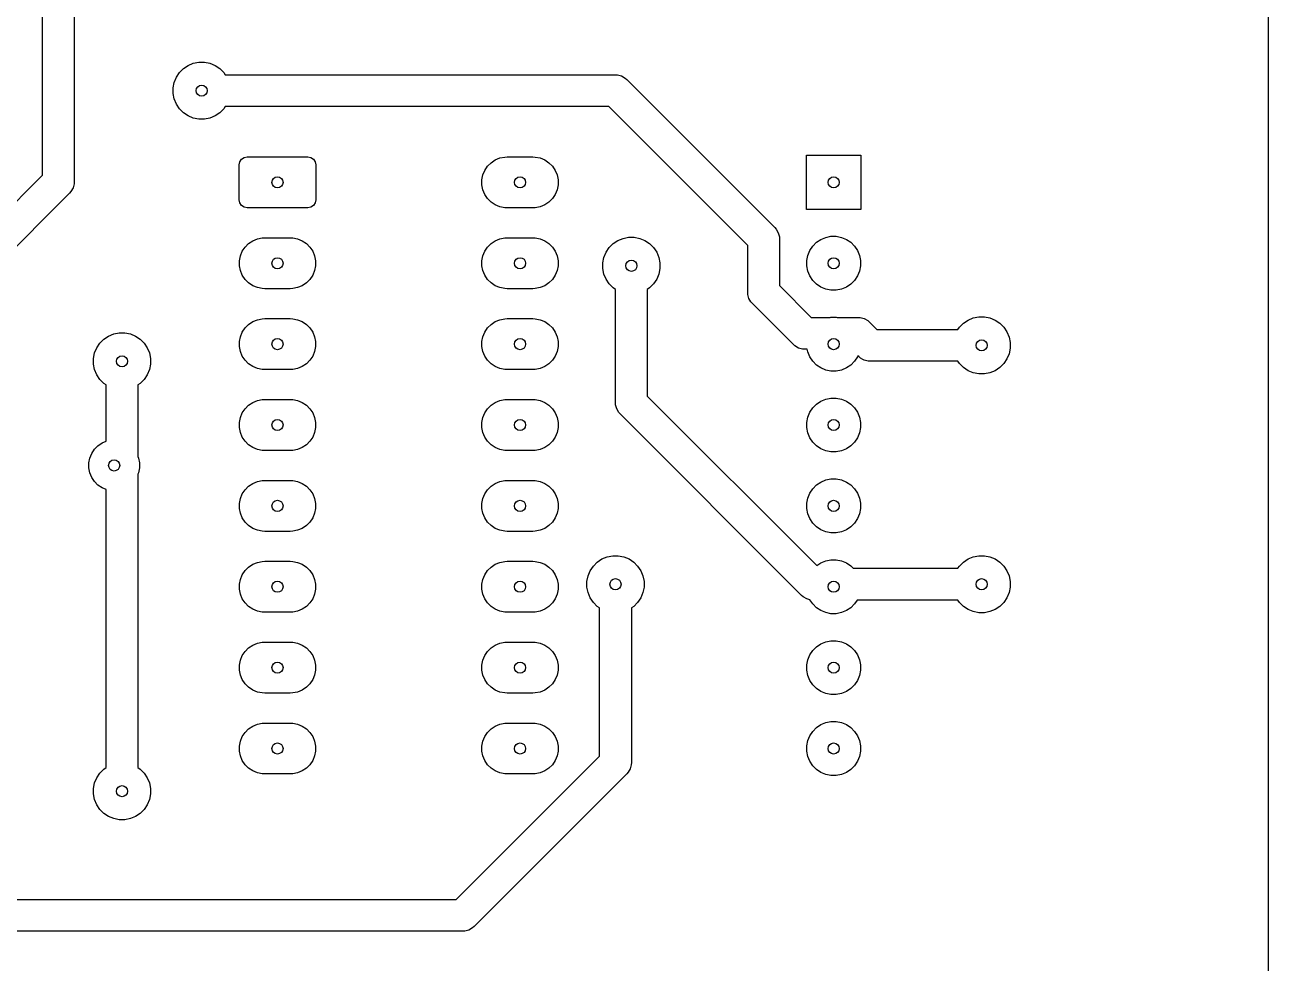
# Model space of a CAD drawing. Header units: millimetres. Extents: x 20 to 120, y -120 to -20.
# Drawn here: x 80.95 to 120, y -80.4 to -50.93 of the extents above; entities that cross this region are included whole.
import ezdxf

# ---------------------------------------------------------------- set-up
doc = ezdxf.new("R2010")
doc.units = ezdxf.units.MM
doc.layers.add('Edge.Cuts', color=40, linetype='CONTINUOUS', true_color=0xfabd2f)
doc.layers.add('F.Cu', color=52, linetype='CONTINUOUS', true_color=0xb8bb26)

msp = doc.modelspace()

# ---------------------------------------------------------------- linework, layer by layer
at = {"layer": 'Edge.Cuts', "linetype": 'CONTINUOUS'}
msp.add_line((120, -20), (120, -120), dxfattribs=at)
at = {"layer": 'Edge.Cuts'}
for centre in [(86.5, -53), (88.8825, -55.88), (96.5025, -55.88), (106.3525, -55.88), (88.8825, -58.42), (96.5025, -58.42), (100, -58.5), (106.3525, -58.42), (88.8825, -60.96), (96.5025, -60.96), (106.3525, -60.96), (111, -61), (84, -61.5), (88.8825, -63.5), (96.5025, -63.5), (106.3525, -63.5), (83.7525, -64.77), (88.8825, -66.04), (96.5025, -66.04), (106.3525, -66.04), (99.5, -68.5), (111, -68.5), (88.8825, -68.58), (96.5025, -68.58), (106.3525, -68.58), (88.8825, -71.12), (96.5025, -71.12), (106.3525, -71.12), (88.8825, -73.66), (96.5025, -73.66), (106.3525, -73.66), (84, -75)]:
    msp.add_circle(centre, 0.175, dxfattribs=at)
at = {"layer": 'F.Cu', "linetype": 'CONTINUOUS'}
for p, q in [((81.5, -55.658454), (81.5, -30.74033)), ((82.5, -30.947436), (82.5, -55.86556)), ((85.804291, -52.429046), (85.929046, -52.304291)), ((85.929046, -52.304291), (86.075743, -52.206271)), ((86.075743, -52.206271), (86.238744, -52.138754)), ((86.238744, -52.138754), (86.411785, -52.104334)), ((86.411785, -52.104334), (86.588215, -52.104334)), ((86.588215, -52.104334), (86.761256, -52.138754)), ((86.761256, -52.138754), (86.924257, -52.206271)), ((86.924257, -52.206271), (87.070954, -52.304291)), ((87.070954, -52.304291), (87.195709, -52.429046)), ((85.638754, -52.738744), (85.706271, -52.575743)), ((85.706271, -52.575743), (85.804291, -52.429046)), ((87.195709, -52.429046), (87.243119, -52.5)), ((87.243119, -52.5), (99.5, -52.5)), ((99.5, -52.5), (99.565248, -52.504277)), ((99.565248, -52.504277), (99.565263, -52.504277)), ((99.565263, -52.504277), (99.691342, -52.53806)), ((99.691342, -52.53806), (99.804381, -52.603323)), ((99.804381, -52.603323), (99.804396, -52.603338)), ((99.804396, -52.603338), (99.853553, -52.646447)), ((99.853553, -52.646447), (104.506054, -57.298947)), ((85.604334, -52.911785), (85.638754, -52.738744)), ((85.604334, -53.088215), (85.604334, -52.911785)), ((85.638754, -53.261256), (85.604334, -53.088215)), ((85.706271, -53.424257), (85.638754, -53.261256)), ((85.804291, -53.570954), (85.706271, -53.424257)), ((87.243119, -53.5), (87.195709, -53.570954)), ((99.292894, -53.5), (87.243119, -53.5)), ((103.6525, -57.859606), (99.292894, -53.5)), ((85.929046, -53.695709), (85.804291, -53.570954)), ((86.075743, -53.793729), (85.929046, -53.695709)), ((86.238744, -53.861246), (86.075743, -53.793729)), ((86.411785, -53.895666), (86.238744, -53.861246)), ((86.761256, -53.861246), (86.588215, -53.895666)), ((86.924257, -53.793729), (86.761256, -53.861246)), ((87.070954, -53.695709), (86.924257, -53.793729)), ((87.195709, -53.570954), (87.070954, -53.695709)), ((86.588215, -53.895666), (86.411785, -53.895666)), ((105.5025, -56.73), (105.5025, -55.03)), ((105.5025, -55.03), (107.2025, -55.03)), ((107.2025, -55.03), (107.2025, -56.73)), ((87.6825, -55.33), (87.70153, -55.234329)), ((87.6825, -56.43), (87.6825, -55.33)), ((87.70153, -55.234329), (87.755723, -55.153223)), ((87.755723, -55.153223), (87.836829, -55.09903)), ((87.836829, -55.09903), (87.9325, -55.08)), ((87.9325, -55.08), (89.8325, -55.08)), ((89.8325, -55.08), (89.928171, -55.09903)), ((89.928171, -55.09903), (90.009277, -55.153223)), ((90.009277, -55.153223), (90.06347, -55.234329)), ((90.06347, -55.234329), (90.0825, -55.33)), ((90.0825, -55.33), (90.0825, -56.43)), ((95.396963, -55.502883), (95.484092, -55.372485)), ((95.484092, -55.372485), (95.594985, -55.261592)), ((95.594985, -55.261592), (95.725383, -55.174463)), ((95.725383, -55.174463), (95.870272, -55.114448)), ((95.870272, -55.114448), (96.024086, -55.083852)), ((96.024086, -55.083852), (96.1025, -55.08)), ((96.1025, -55.08), (96.9025, -55.08)), ((96.9025, -55.08), (96.980914, -55.083852)), ((96.980914, -55.083852), (97.134728, -55.114448)), ((97.134728, -55.114448), (97.279617, -55.174463)), ((97.279617, -55.174463), (97.410015, -55.261592)), ((97.410015, -55.261592), (97.520908, -55.372485)), ((97.520908, -55.372485), (97.608037, -55.502883)), ((63.658454, -73.5), (81.5, -55.658454)), ((95.306352, -55.801586), (95.336948, -55.647772)), ((95.306352, -55.958414), (95.306352, -55.801586)), ((95.336948, -55.647772), (95.396963, -55.502883)), ((97.608037, -55.502883), (97.668052, -55.647772)), ((97.668052, -55.647772), (97.698648, -55.801586)), ((97.698648, -55.801586), (97.698648, -55.958414)), ((82.353553, -56.219113), (64.219113, -74.353553)), ((82.396661, -56.169956), (82.353553, -56.219113)), ((82.396677, -56.169941), (82.396661, -56.169956)), ((82.46194, -56.056902), (82.396677, -56.169941)), ((82.495723, -55.930823), (82.46194, -56.056902)), ((82.5, -55.86556), (82.495723, -55.930807)), ((82.495723, -55.930807), (82.495723, -55.930823)), ((95.336948, -56.112228), (95.306352, -55.958414)), ((95.396963, -56.257117), (95.336948, -56.112228)), ((97.668052, -56.112228), (97.608037, -56.257117)), ((97.698648, -55.958414), (97.668052, -56.112228)), ((87.70153, -56.525671), (87.6825, -56.43)), ((87.755723, -56.606777), (87.70153, -56.525671)), ((87.836829, -56.66097), (87.755723, -56.606777)), ((90.009277, -56.606777), (89.928171, -56.66097)), ((90.06347, -56.525671), (90.009277, -56.606777)), ((90.0825, -56.43), (90.06347, -56.525671)), ((95.484092, -56.387515), (95.396963, -56.257117)), ((95.594985, -56.498408), (95.484092, -56.387515)), ((95.725383, -56.585537), (95.594985, -56.498408)), ((95.870272, -56.645552), (95.725383, -56.585537)), ((97.279617, -56.585537), (97.134728, -56.645552)), ((97.410015, -56.498408), (97.279617, -56.585537)), ((97.520908, -56.387515), (97.410015, -56.498408)), ((97.608037, -56.257117), (97.520908, -56.387515)), ((87.9325, -56.68), (87.836829, -56.66097)), ((89.8325, -56.68), (87.9325, -56.68)), ((89.928171, -56.66097), (89.8325, -56.68)), ((96.024086, -56.676148), (95.870272, -56.645552)), ((96.1025, -56.68), (96.024086, -56.676148)), ((96.9025, -56.68), (96.1025, -56.68)), ((96.980914, -56.676148), (96.9025, -56.68)), ((97.134728, -56.645552), (96.980914, -56.676148)), ((107.2025, -56.73), (105.5025, -56.73)), ((104.506054, -57.298947), (104.549169, -57.348111)), ((104.549169, -57.348111), (104.549177, -57.348119)), ((104.549177, -57.348119), (104.61444, -57.461158)), ((87.974985, -57.801592), (88.105383, -57.714463)), ((88.105383, -57.714463), (88.250272, -57.654448)), ((88.250272, -57.654448), (88.404086, -57.623852)), ((88.404086, -57.623852), (88.4825, -57.62)), ((88.4825, -57.62), (89.2825, -57.62)), ((89.2825, -57.62), (89.360914, -57.623852)), ((89.360914, -57.623852), (89.514728, -57.654448)), ((89.514728, -57.654448), (89.659617, -57.714463)), ((89.659617, -57.714463), (89.790015, -57.801592)), ((95.594985, -57.801592), (95.725383, -57.714463)), ((95.725383, -57.714463), (95.870272, -57.654448)), ((95.870272, -57.654448), (96.024086, -57.623852)), ((96.024086, -57.623852), (96.1025, -57.62)), ((96.1025, -57.62), (96.9025, -57.62)), ((96.9025, -57.62), (96.980914, -57.623852)), ((96.980914, -57.623852), (97.134728, -57.654448)), ((97.134728, -57.654448), (97.279617, -57.714463)), ((97.279617, -57.714463), (97.410015, -57.801592)), ((99.429046, -57.804291), (99.575743, -57.706271)), ((99.575743, -57.706271), (99.738744, -57.638754)), ((99.738744, -57.638754), (99.911785, -57.604334)), ((99.911785, -57.604334), (100.088215, -57.604334)), ((100.088215, -57.604334), (100.261256, -57.638754)), ((100.261256, -57.638754), (100.424257, -57.706271)), ((100.424257, -57.706271), (100.570954, -57.804291)), ((104.61444, -57.461158), (104.61444, -57.461159)), ((104.61444, -57.461159), (104.648223, -57.587237)), ((104.648223, -57.587237), (104.648223, -57.587252)), ((104.648223, -57.587252), (104.6525, -57.6525)), ((104.6525, -57.6525), (104.6525, -59.124163)), ((105.695441, -57.880766), (105.813266, -57.762941)), ((105.813266, -57.762941), (105.951813, -57.670367)), ((105.951813, -57.670367), (106.105758, -57.606601)), ((106.105758, -57.606601), (106.269185, -57.574093)), ((106.269185, -57.574093), (106.435815, -57.574093)), ((106.435815, -57.574093), (106.599242, -57.606601)), ((106.599242, -57.606601), (106.753187, -57.670367)), ((106.753187, -57.670367), (106.891734, -57.762941)), ((106.891734, -57.762941), (107.009559, -57.880766)), ((87.716948, -58.187772), (87.776963, -58.042883)), ((87.776963, -58.042883), (87.864092, -57.912485)), ((87.864092, -57.912485), (87.974985, -57.801592)), ((89.790015, -57.801592), (89.900908, -57.912485)), ((89.900908, -57.912485), (89.988037, -58.042883)), ((89.988037, -58.042883), (90.048052, -58.187772)), ((95.336948, -58.187772), (95.396963, -58.042883)), ((95.396963, -58.042883), (95.484092, -57.912485)), ((95.484092, -57.912485), (95.594985, -57.801592)), ((97.410015, -57.801592), (97.520908, -57.912485)), ((97.520908, -57.912485), (97.608037, -58.042883)), ((97.608037, -58.042883), (97.668052, -58.187772)), ((99.138754, -58.238744), (99.206271, -58.075743)), ((99.206271, -58.075743), (99.304291, -57.929046)), ((99.304291, -57.929046), (99.429046, -57.804291)), ((100.570954, -57.804291), (100.695709, -57.929046)), ((100.695709, -57.929046), (100.793729, -58.075743)), ((100.793729, -58.075743), (100.861246, -58.238744)), ((103.6525, -59.33127), (103.6525, -57.859606)), ((105.506593, -58.336685), (105.539101, -58.173258)), ((105.539101, -58.173258), (105.602867, -58.019313)), ((105.602867, -58.019313), (105.695441, -57.880766)), ((107.009559, -57.880766), (107.102133, -58.019313)), ((107.102133, -58.019313), (107.165899, -58.173258)), ((107.165899, -58.173258), (107.198407, -58.336685)), ((87.686352, -58.341586), (87.716948, -58.187772)), ((87.686352, -58.498414), (87.686352, -58.341586)), ((87.716948, -58.652228), (87.686352, -58.498414)), ((90.048052, -58.187772), (90.078648, -58.341586)), ((90.078648, -58.498414), (90.048052, -58.652228)), ((90.078648, -58.341586), (90.078648, -58.498414)), ((95.306352, -58.341586), (95.336948, -58.187772)), ((95.306352, -58.498414), (95.306352, -58.341586)), ((95.336948, -58.652228), (95.306352, -58.498414)), ((97.668052, -58.187772), (97.698648, -58.341586)), ((97.698648, -58.498414), (97.668052, -58.652228)), ((97.698648, -58.341586), (97.698648, -58.498414)), ((99.104334, -58.411785), (99.138754, -58.238744)), ((99.104334, -58.588215), (99.104334, -58.411785)), ((100.861246, -58.238744), (100.895666, -58.411785)), ((100.895666, -58.411785), (100.895666, -58.588215)), ((105.506593, -58.503315), (105.506593, -58.336685)), ((105.539101, -58.666742), (105.506593, -58.503315)), ((107.198407, -58.503315), (107.165899, -58.666742)), ((107.198407, -58.336685), (107.198407, -58.503315)), ((87.776963, -58.797117), (87.716948, -58.652228)), ((87.864092, -58.927515), (87.776963, -58.797117)), ((87.974985, -59.038408), (87.864092, -58.927515)), ((89.900908, -58.927515), (89.790015, -59.038408)), ((89.988037, -58.797117), (89.900908, -58.927515)), ((90.048052, -58.652228), (89.988037, -58.797117)), ((95.396963, -58.797117), (95.336948, -58.652228)), ((95.484092, -58.927515), (95.396963, -58.797117)), ((95.594985, -59.038408), (95.484092, -58.927515)), ((97.520908, -58.927515), (97.410015, -59.038408)), ((97.608037, -58.797117), (97.520908, -58.927515)), ((97.668052, -58.652228), (97.608037, -58.797117)), ((99.138754, -58.761256), (99.104334, -58.588215)), ((99.206271, -58.924257), (99.138754, -58.761256)), ((99.304291, -59.070954), (99.206271, -58.924257)), ((100.793729, -58.924257), (100.695709, -59.070954)), ((100.861246, -58.761256), (100.793729, -58.924257)), ((100.895666, -58.588215), (100.861246, -58.761256)), ((105.602867, -58.820687), (105.539101, -58.666742)), ((105.695441, -58.959234), (105.602867, -58.820687)), ((105.813266, -59.077059), (105.695441, -58.959234)), ((107.009559, -58.959234), (106.891734, -59.077059)), ((107.102133, -58.820687), (107.009559, -58.959234)), ((107.165899, -58.666742), (107.102133, -58.820687)), ((88.105383, -59.125537), (87.974985, -59.038408)), ((88.250272, -59.185552), (88.105383, -59.125537)), ((88.404086, -59.216148), (88.250272, -59.185552)), ((88.4825, -59.22), (88.404086, -59.216148)), ((89.2825, -59.22), (88.4825, -59.22)), ((89.360914, -59.216148), (89.2825, -59.22)), ((89.514728, -59.185552), (89.360914, -59.216148)), ((89.659617, -59.125537), (89.514728, -59.185552)), ((89.790015, -59.038408), (89.659617, -59.125537)), ((95.725383, -59.125537), (95.594985, -59.038408)), ((95.870272, -59.185552), (95.725383, -59.125537)), ((96.024086, -59.216148), (95.870272, -59.185552)), ((96.1025, -59.22), (96.024086, -59.216148)), ((96.9025, -59.22), (96.1025, -59.22)), ((96.980914, -59.216148), (96.9025, -59.22)), ((97.134728, -59.185552), (96.980914, -59.216148)), ((97.279617, -59.125537), (97.134728, -59.185552)), ((97.410015, -59.038408), (97.279617, -59.125537)), ((99.429046, -59.195709), (99.304291, -59.070954)), ((99.5, -59.243119), (99.429046, -59.195709)), ((99.5, -62.79877), (99.5, -59.243119)), ((100.570954, -59.195709), (100.5, -59.243119)), ((100.5, -59.243119), (100.5, -62.591663)), ((100.695709, -59.070954), (100.570954, -59.195709)), ((103.656777, -59.396517), (103.6525, -59.33127)), ((104.6525, -59.124163), (105.648337, -60.12)), ((105.951813, -59.169633), (105.813266, -59.077059)), ((106.105758, -59.233399), (105.951813, -59.169633)), ((106.269185, -59.265907), (106.105758, -59.233399)), ((106.435815, -59.265907), (106.269185, -59.265907)), ((106.599242, -59.233399), (106.435815, -59.265907)), ((106.753187, -59.169633), (106.599242, -59.233399)), ((106.891734, -59.077059), (106.753187, -59.169633)), ((103.656777, -59.396533), (103.656777, -59.396517)), ((103.69056, -59.522612), (103.656777, -59.396533)), ((103.755823, -59.635651), (103.69056, -59.522612)), ((103.755838, -59.635666), (103.755823, -59.635651)), ((103.798947, -59.684823), (103.755838, -59.635666)), ((105.087676, -60.973553), (103.798947, -59.684823)), ((105.648337, -60.12), (106.239489, -60.12)), ((106.239489, -60.12), (106.269185, -60.114093)), ((106.269185, -60.114093), (106.435815, -60.114093)), ((106.435815, -60.114093), (106.465511, -60.12)), ((106.465511, -60.12), (107.12, -60.12)), ((107.12, -60.12), (107.185248, -60.124277)), ((107.185248, -60.124277), (107.185263, -60.124277)), ((107.185263, -60.124277), (107.311342, -60.15806)), ((110.575743, -60.206271), (110.738744, -60.138754)), ((110.738744, -60.138754), (110.911785, -60.104334)), ((110.911785, -60.104334), (111.088215, -60.104334)), ((111.088215, -60.104334), (111.261256, -60.138754)), ((111.261256, -60.138754), (111.424257, -60.206271)), ((87.776963, -60.582883), (87.864092, -60.452485)), ((87.864092, -60.452485), (87.974985, -60.341592)), ((87.974985, -60.341592), (88.105383, -60.254463)), ((88.105383, -60.254463), (88.250272, -60.194448)), ((88.250272, -60.194448), (88.404086, -60.163852)), ((88.404086, -60.163852), (88.4825, -60.16)), ((88.4825, -60.16), (89.2825, -60.16)), ((89.2825, -60.16), (89.360914, -60.163852)), ((89.360914, -60.163852), (89.514728, -60.194448)), ((89.514728, -60.194448), (89.659617, -60.254463)), ((89.659617, -60.254463), (89.790015, -60.341592)), ((89.790015, -60.341592), (89.900908, -60.452485)), ((89.900908, -60.452485), (89.988037, -60.582883)), ((95.396963, -60.582883), (95.484092, -60.452485)), ((95.484092, -60.452485), (95.594985, -60.341592)), ((95.594985, -60.341592), (95.725383, -60.254463)), ((95.725383, -60.254463), (95.870272, -60.194448)), ((95.870272, -60.194448), (96.024086, -60.163852)), ((96.024086, -60.163852), (96.1025, -60.16)), ((96.1025, -60.16), (96.9025, -60.16)), ((96.9025, -60.16), (96.980914, -60.163852)), ((96.980914, -60.163852), (97.134728, -60.194448)), ((97.134728, -60.194448), (97.279617, -60.254463)), ((97.279617, -60.254463), (97.410015, -60.341592)), ((97.410015, -60.341592), (97.520908, -60.452485)), ((97.520908, -60.452485), (97.608037, -60.582883)), ((107.311342, -60.15806), (107.424381, -60.223323)), ((107.424381, -60.223323), (107.424396, -60.223338)), ((107.424396, -60.223338), (107.473553, -60.266447)), ((107.473553, -60.266447), (107.707106, -60.5)), ((107.707106, -60.5), (110.256881, -60.5)), ((110.256881, -60.5), (110.304291, -60.429046)), ((110.304291, -60.429046), (110.429046, -60.304291)), ((110.429046, -60.304291), (110.575743, -60.206271)), ((111.424257, -60.206271), (111.570954, -60.304291)), ((111.570954, -60.304291), (111.695709, -60.429046)), ((111.695709, -60.429046), (111.793729, -60.575743)), ((83.304291, -60.929046), (83.429046, -60.804291)), ((83.429046, -60.804291), (83.575743, -60.706271)), ((83.575743, -60.706271), (83.738744, -60.638754)), ((83.738744, -60.638754), (83.911785, -60.604334)), ((83.911785, -60.604334), (84.088215, -60.604334)), ((84.088215, -60.604334), (84.261256, -60.638754)), ((84.261256, -60.638754), (84.424257, -60.706271)), ((84.424257, -60.706271), (84.570954, -60.804291)), ((84.570954, -60.804291), (84.695709, -60.929046)), ((87.686352, -60.881586), (87.716948, -60.727772)), ((87.686352, -61.038414), (87.686352, -60.881586)), ((87.716948, -60.727772), (87.776963, -60.582883)), ((89.988037, -60.582883), (90.048052, -60.727772)), ((90.048052, -60.727772), (90.078648, -60.881586)), ((90.078648, -60.881586), (90.078648, -61.038414)), ((95.306352, -60.881586), (95.336948, -60.727772)), ((95.306352, -61.038414), (95.306352, -60.881586)), ((95.336948, -60.727772), (95.396963, -60.582883)), ((97.608037, -60.582883), (97.668052, -60.727772)), ((97.668052, -60.727772), (97.698648, -60.881586)), ((97.698648, -60.881586), (97.698648, -61.038414)), ((111.793729, -60.575743), (111.861246, -60.738744)), ((111.861246, -60.738744), (111.895666, -60.911785)), ((111.895666, -60.911785), (111.895666, -61.088215)), ((83.104334, -61.411785), (83.138754, -61.238744)), ((83.138754, -61.238744), (83.206271, -61.075743)), ((83.206271, -61.075743), (83.304291, -60.929046)), ((84.695709, -60.929046), (84.793729, -61.075743)), ((84.793729, -61.075743), (84.861246, -61.238744)), ((84.861246, -61.238744), (84.895666, -61.411785)), ((87.716948, -61.192228), (87.686352, -61.038414)), ((87.776963, -61.337117), (87.716948, -61.192228)), ((90.048052, -61.192228), (89.988037, -61.337117)), ((90.078648, -61.038414), (90.048052, -61.192228)), ((95.336948, -61.192228), (95.306352, -61.038414)), ((95.396963, -61.337117), (95.336948, -61.192228)), ((97.668052, -61.192228), (97.608037, -61.337117)), ((97.698648, -61.038414), (97.668052, -61.192228)), ((105.13684, -61.016668), (105.087676, -60.973553)), ((105.136849, -61.016677), (105.13684, -61.016668)), ((105.249888, -61.08194), (105.136849, -61.016677)), ((105.375967, -61.115723), (105.249888, -61.08194)), ((105.375982, -61.115723), (105.375967, -61.115723)), ((105.44123, -61.12), (105.375982, -61.115723)), ((105.521847, -61.12), (105.44123, -61.12)), ((105.539101, -61.206742), (105.521847, -61.12)), ((105.602867, -61.360687), (105.539101, -61.206742)), ((111.861246, -61.261256), (111.793729, -61.424257)), ((111.895666, -61.088215), (111.861246, -61.261256)), ((83.104334, -61.588215), (83.104334, -61.411785)), ((83.138754, -61.761256), (83.104334, -61.588215)), ((84.895666, -61.588215), (84.861246, -61.761256)), ((84.895666, -61.411785), (84.895666, -61.588215)), ((87.864092, -61.467515), (87.776963, -61.337117)), ((87.974985, -61.578408), (87.864092, -61.467515)), ((88.105383, -61.665537), (87.974985, -61.578408)), ((88.250272, -61.725552), (88.105383, -61.665537)), ((89.659617, -61.665537), (89.514728, -61.725552)), ((89.790015, -61.578408), (89.659617, -61.665537)), ((89.900908, -61.467515), (89.790015, -61.578408)), ((89.988037, -61.337117), (89.900908, -61.467515)), ((95.484092, -61.467515), (95.396963, -61.337117)), ((95.594985, -61.578408), (95.484092, -61.467515)), ((95.725383, -61.665537), (95.594985, -61.578408)), ((95.870272, -61.725552), (95.725383, -61.665537)), ((97.279617, -61.665537), (97.134728, -61.725552)), ((97.410015, -61.578408), (97.279617, -61.665537)), ((97.520908, -61.467515), (97.410015, -61.578408)), ((97.608037, -61.337117), (97.520908, -61.467515)), ((105.695441, -61.499234), (105.602867, -61.360687)), ((105.813266, -61.617059), (105.695441, -61.499234)), ((105.951813, -61.709633), (105.813266, -61.617059)), ((106.891734, -61.617059), (106.753187, -61.709633)), ((107.009559, -61.499234), (106.891734, -61.617059)), ((107.102133, -61.360687), (107.009559, -61.499234)), ((107.117201, -61.324307), (107.102133, -61.360687)), ((107.146447, -61.353553), (107.117201, -61.324307)), ((107.19561, -61.396668), (107.146447, -61.353553)), ((107.195619, -61.396677), (107.19561, -61.396668)), ((107.26791, -61.438414), (107.195619, -61.396677)), ((107.308658, -61.46194), (107.26791, -61.438414)), ((107.434737, -61.495723), (107.308658, -61.46194)), ((107.434752, -61.495723), (107.434737, -61.495723)), ((107.5, -61.5), (107.434752, -61.495723)), ((110.256881, -61.5), (107.5, -61.5)), ((110.304291, -61.570954), (110.256881, -61.5)), ((110.429046, -61.695709), (110.304291, -61.570954)), ((110.575743, -61.793729), (110.429046, -61.695709)), ((111.570954, -61.695709), (111.424257, -61.793729)), ((111.695709, -61.570954), (111.570954, -61.695709)), ((111.793729, -61.424257), (111.695709, -61.570954)), ((83.206271, -61.924257), (83.138754, -61.761256)), ((83.304291, -62.070954), (83.206271, -61.924257)), ((83.429046, -62.195709), (83.304291, -62.070954)), ((84.695709, -62.070954), (84.570954, -62.195709)), ((84.793729, -61.924257), (84.695709, -62.070954)), ((84.861246, -61.761256), (84.793729, -61.924257)), ((88.404086, -61.756148), (88.250272, -61.725552)), ((88.4825, -61.76), (88.404086, -61.756148)), ((89.2825, -61.76), (88.4825, -61.76)), ((89.360914, -61.756148), (89.2825, -61.76)), ((89.514728, -61.725552), (89.360914, -61.756148)), ((96.024086, -61.756148), (95.870272, -61.725552)), ((96.1025, -61.76), (96.024086, -61.756148)), ((96.9025, -61.76), (96.1025, -61.76)), ((96.980914, -61.756148), (96.9025, -61.76)), ((97.134728, -61.725552), (96.980914, -61.756148)), ((106.105758, -61.773399), (105.951813, -61.709633)), ((106.269185, -61.805907), (106.105758, -61.773399)), ((106.435815, -61.805907), (106.269185, -61.805907)), ((106.599242, -61.773399), (106.435815, -61.805907)), ((106.753187, -61.709633), (106.599242, -61.773399)), ((110.738744, -61.861246), (110.575743, -61.793729)), ((110.911785, -61.895666), (110.738744, -61.861246)), ((111.088215, -61.895666), (110.911785, -61.895666)), ((111.261256, -61.861246), (111.088215, -61.895666)), ((111.424257, -61.793729), (111.261256, -61.861246)), ((83.5, -62.243119), (83.429046, -62.195709)), ((83.5, -64.012844), (83.5, -62.243119)), ((84.570954, -62.195709), (84.5, -62.243119)), ((84.5, -62.243119), (84.5, -64.49419)), ((87.974985, -62.881592), (88.105383, -62.794463)), ((88.105383, -62.794463), (88.250272, -62.734448)), ((88.250272, -62.734448), (88.404086, -62.703852)), ((88.404086, -62.703852), (88.4825, -62.7)), ((88.4825, -62.7), (89.2825, -62.7)), ((89.2825, -62.7), (89.360914, -62.703852)), ((89.360914, -62.703852), (89.514728, -62.734448)), ((89.514728, -62.734448), (89.659617, -62.794463)), ((89.659617, -62.794463), (89.790015, -62.881592)), ((95.594985, -62.881592), (95.725383, -62.794463)), ((95.725383, -62.794463), (95.870272, -62.734448)), ((95.870272, -62.734448), (96.024086, -62.703852)), ((96.024086, -62.703852), (96.1025, -62.7)), ((96.1025, -62.7), (96.9025, -62.7)), ((96.9025, -62.7), (96.980914, -62.703852)), ((96.980914, -62.703852), (97.134728, -62.734448)), ((97.134728, -62.734448), (97.279617, -62.794463)), ((97.279617, -62.794463), (97.410015, -62.881592)), ((99.504277, -62.864017), (99.5, -62.79877)), ((99.504277, -62.864033), (99.504277, -62.864017)), ((99.530197, -62.960766), (99.504277, -62.864033)), ((100.5, -62.591663), (105.824063, -67.915726)), ((105.695441, -62.960766), (105.813266, -62.842941)), ((105.813266, -62.842941), (105.951813, -62.750367)), ((105.951813, -62.750367), (106.105758, -62.686601)), ((106.105758, -62.686601), (106.269185, -62.654093)), ((106.269185, -62.654093), (106.435815, -62.654093)), ((106.435815, -62.654093), (106.599242, -62.686601)), ((106.599242, -62.686601), (106.753187, -62.750367)), ((106.753187, -62.750367), (106.891734, -62.842941)), ((106.891734, -62.842941), (107.009559, -62.960766)), ((87.716948, -63.267772), (87.776963, -63.122883)), ((87.776963, -63.122883), (87.864092, -62.992485)), ((87.864092, -62.992485), (87.974985, -62.881592)), ((89.790015, -62.881592), (89.900908, -62.992485)), ((89.900908, -62.992485), (89.988037, -63.122883)), ((89.988037, -63.122883), (90.048052, -63.267772)), ((95.336948, -63.267772), (95.396963, -63.122883)), ((95.396963, -63.122883), (95.484092, -62.992485)), ((95.484092, -62.992485), (95.594985, -62.881592)), ((97.410015, -62.881592), (97.520908, -62.992485)), ((97.520908, -62.992485), (97.608037, -63.122883)), ((97.608037, -63.122883), (97.668052, -63.267772)), ((99.53806, -62.990112), (99.530197, -62.960766)), ((99.603323, -63.103151), (99.53806, -62.990112)), ((99.603338, -63.103166), (99.603323, -63.103151)), ((99.646447, -63.152323), (99.603338, -63.103166)), ((105.347677, -68.853554), (99.646447, -63.152323)), ((105.506593, -63.416685), (105.539101, -63.253258)), ((105.539101, -63.253258), (105.602867, -63.099313)), ((105.602867, -63.099313), (105.695441, -62.960766)), ((107.009559, -62.960766), (107.102133, -63.099313)), ((107.102133, -63.099313), (107.165899, -63.253258)), ((107.165899, -63.253258), (107.198407, -63.416685)), ((87.686352, -63.421586), (87.716948, -63.267772)), ((87.686352, -63.578414), (87.686352, -63.421586)), ((87.716948, -63.732228), (87.686352, -63.578414)), ((90.048052, -63.267772), (90.078648, -63.421586)), ((90.078648, -63.578414), (90.048052, -63.732228)), ((90.078648, -63.421586), (90.078648, -63.578414)), ((95.306352, -63.421586), (95.336948, -63.267772)), ((95.306352, -63.578414), (95.306352, -63.421586)), ((95.336948, -63.732228), (95.306352, -63.578414)), ((97.668052, -63.267772), (97.698648, -63.421586)), ((97.698648, -63.578414), (97.668052, -63.732228)), ((97.698648, -63.421586), (97.698648, -63.578414)), ((105.506593, -63.583315), (105.506593, -63.416685)), ((105.539101, -63.746742), (105.506593, -63.583315)), ((107.198407, -63.583315), (107.165899, -63.746742)), ((107.198407, -63.416685), (107.198407, -63.583315)), ((83.375383, -64.064463), (83.5, -64.012844)), ((87.776963, -63.877117), (87.716948, -63.732228)), ((87.864092, -64.007515), (87.776963, -63.877117)), ((87.974985, -64.118408), (87.864092, -64.007515)), ((89.900908, -64.007515), (89.790015, -64.118408)), ((89.988037, -63.877117), (89.900908, -64.007515)), ((90.048052, -63.732228), (89.988037, -63.877117)), ((95.396963, -63.877117), (95.336948, -63.732228)), ((95.484092, -64.007515), (95.396963, -63.877117)), ((95.594985, -64.118408), (95.484092, -64.007515)), ((97.520908, -64.007515), (97.410015, -64.118408)), ((97.608037, -63.877117), (97.520908, -64.007515)), ((97.668052, -63.732228), (97.608037, -63.877117)), ((105.602867, -63.900687), (105.539101, -63.746742)), ((105.695441, -64.039234), (105.602867, -63.900687)), ((105.813266, -64.157059), (105.695441, -64.039234)), ((107.009559, -64.039234), (106.891734, -64.157059)), ((107.102133, -63.900687), (107.009559, -64.039234)), ((107.165899, -63.746742), (107.102133, -63.900687)), ((82.986948, -64.537772), (83.046963, -64.392883)), ((83.046963, -64.392883), (83.134092, -64.262485)), ((83.134092, -64.262485), (83.244985, -64.151592)), ((83.244985, -64.151592), (83.375383, -64.064463)), ((88.105383, -64.205537), (87.974985, -64.118408)), ((88.250272, -64.265552), (88.105383, -64.205537)), ((88.404086, -64.296148), (88.250272, -64.265552)), ((88.4825, -64.3), (88.404086, -64.296148)), ((89.2825, -64.3), (88.4825, -64.3)), ((89.360914, -64.296148), (89.2825, -64.3)), ((89.514728, -64.265552), (89.360914, -64.296148)), ((89.659617, -64.205537), (89.514728, -64.265552)), ((89.790015, -64.118408), (89.659617, -64.205537)), ((95.725383, -64.205537), (95.594985, -64.118408)), ((95.870272, -64.265552), (95.725383, -64.205537)), ((96.024086, -64.296148), (95.870272, -64.265552)), ((96.1025, -64.3), (96.024086, -64.296148)), ((96.9025, -64.3), (96.1025, -64.3)), ((96.980914, -64.296148), (96.9025, -64.3)), ((97.134728, -64.265552), (96.980914, -64.296148)), ((97.279617, -64.205537), (97.134728, -64.265552)), ((97.410015, -64.118408), (97.279617, -64.205537)), ((105.951813, -64.249633), (105.813266, -64.157059)), ((106.105758, -64.313399), (105.951813, -64.249633)), ((106.269185, -64.345907), (106.105758, -64.313399)), ((106.435815, -64.345907), (106.269185, -64.345907)), ((106.599242, -64.313399), (106.435815, -64.345907)), ((106.753187, -64.249633), (106.599242, -64.313399)), ((106.891734, -64.157059), (106.753187, -64.249633)), ((82.956352, -64.691586), (82.986948, -64.537772)), ((82.956352, -64.848414), (82.956352, -64.691586)), ((84.5, -64.49419), (84.518052, -64.537772)), ((84.518052, -64.537772), (84.548648, -64.691586)), ((84.548648, -64.691586), (84.548648, -64.848414)), ((82.986948, -65.002228), (82.956352, -64.848414)), ((83.046963, -65.147117), (82.986948, -65.002228)), ((83.134092, -65.277515), (83.046963, -65.147117)), ((84.518052, -65.002228), (84.5, -65.045809)), ((84.5, -65.045809), (84.5, -74.25688)), ((84.548648, -64.848414), (84.518052, -65.002228)), ((106.105758, -65.226601), (106.269185, -65.194093)), ((106.269185, -65.194093), (106.435815, -65.194093)), ((106.435815, -65.194093), (106.599242, -65.226601)), ((83.244985, -65.388408), (83.134092, -65.277515)), ((83.375383, -65.475537), (83.244985, -65.388408)), ((83.5, -65.527155), (83.375383, -65.475537)), ((83.5, -74.25688), (83.5, -65.527155)), ((87.776963, -65.662883), (87.864092, -65.532485)), ((87.864092, -65.532485), (87.974985, -65.421592)), ((87.974985, -65.421592), (88.105383, -65.334463)), ((88.105383, -65.334463), (88.250272, -65.274448)), ((88.250272, -65.274448), (88.404086, -65.243852)), ((88.404086, -65.243852), (88.4825, -65.24)), ((88.4825, -65.24), (89.2825, -65.24)), ((89.2825, -65.24), (89.360914, -65.243852)), ((89.360914, -65.243852), (89.514728, -65.274448)), ((89.514728, -65.274448), (89.659617, -65.334463)), ((89.659617, -65.334463), (89.790015, -65.421592)), ((89.790015, -65.421592), (89.900908, -65.532485)), ((89.900908, -65.532485), (89.988037, -65.662883)), ((95.396963, -65.662883), (95.484092, -65.532485)), ((95.484092, -65.532485), (95.594985, -65.421592)), ((95.594985, -65.421592), (95.725383, -65.334463)), ((95.725383, -65.334463), (95.870272, -65.274448)), ((95.870272, -65.274448), (96.024086, -65.243852)), ((96.024086, -65.243852), (96.1025, -65.24)), ((96.1025, -65.24), (96.9025, -65.24)), ((96.9025, -65.24), (96.980914, -65.243852)), ((96.980914, -65.243852), (97.134728, -65.274448)), ((97.134728, -65.274448), (97.279617, -65.334463)), ((97.279617, -65.334463), (97.410015, -65.421592)), ((97.410015, -65.421592), (97.520908, -65.532485)), ((97.520908, -65.532485), (97.608037, -65.662883)), ((105.602867, -65.639313), (105.695441, -65.500766)), ((105.695441, -65.500766), (105.813266, -65.382941)), ((105.813266, -65.382941), (105.951813, -65.290367)), ((105.951813, -65.290367), (106.105758, -65.226601)), ((106.599242, -65.226601), (106.753187, -65.290367)), ((106.753187, -65.290367), (106.891734, -65.382941)), ((106.891734, -65.382941), (107.009559, -65.500766)), ((107.009559, -65.500766), (107.102133, -65.639313)), ((87.686352, -65.961586), (87.716948, -65.807772)), ((87.686352, -66.118414), (87.686352, -65.961586)), ((87.716948, -65.807772), (87.776963, -65.662883)), ((89.988037, -65.662883), (90.048052, -65.807772)), ((90.048052, -65.807772), (90.078648, -65.961586)), ((90.078648, -65.961586), (90.078648, -66.118414)), ((95.306352, -65.961586), (95.336948, -65.807772)), ((95.306352, -66.118414), (95.306352, -65.961586)), ((95.336948, -65.807772), (95.396963, -65.662883)), ((97.608037, -65.662883), (97.668052, -65.807772)), ((97.668052, -65.807772), (97.698648, -65.961586)), ((97.698648, -65.961586), (97.698648, -66.118414)), ((105.506593, -65.956685), (105.539101, -65.793258)), ((105.506593, -66.123315), (105.506593, -65.956685)), ((105.539101, -65.793258), (105.602867, -65.639313)), ((107.102133, -65.639313), (107.165899, -65.793258)), ((107.165899, -65.793258), (107.198407, -65.956685)), ((107.198407, -65.956685), (107.198407, -66.123315)), ((87.716948, -66.272228), (87.686352, -66.118414)), ((87.776963, -66.417117), (87.716948, -66.272228)), ((90.048052, -66.272228), (89.988037, -66.417117)), ((90.078648, -66.118414), (90.048052, -66.272228)), ((95.336948, -66.272228), (95.306352, -66.118414)), ((95.396963, -66.417117), (95.336948, -66.272228)), ((97.668052, -66.272228), (97.608037, -66.417117)), ((97.698648, -66.118414), (97.668052, -66.272228)), ((105.539101, -66.286742), (105.506593, -66.123315)), ((105.602867, -66.440687), (105.539101, -66.286742)), ((107.165899, -66.286742), (107.102133, -66.440687)), ((107.198407, -66.123315), (107.165899, -66.286742)), ((87.864092, -66.547515), (87.776963, -66.417117)), ((87.974985, -66.658408), (87.864092, -66.547515)), ((88.105383, -66.745537), (87.974985, -66.658408)), ((88.250272, -66.805552), (88.105383, -66.745537)), ((89.659617, -66.745537), (89.514728, -66.805552)), ((89.790015, -66.658408), (89.659617, -66.745537)), ((89.900908, -66.547515), (89.790015, -66.658408)), ((89.988037, -66.417117), (89.900908, -66.547515)), ((95.484092, -66.547515), (95.396963, -66.417117)), ((95.594985, -66.658408), (95.484092, -66.547515)), ((95.725383, -66.745537), (95.594985, -66.658408)), ((95.870272, -66.805552), (95.725383, -66.745537)), ((97.279617, -66.745537), (97.134728, -66.805552)), ((97.410015, -66.658408), (97.279617, -66.745537)), ((97.520908, -66.547515), (97.410015, -66.658408)), ((97.608037, -66.417117), (97.520908, -66.547515)), ((105.695441, -66.579234), (105.602867, -66.440687)), ((105.813266, -66.697059), (105.695441, -66.579234)), ((105.951813, -66.789633), (105.813266, -66.697059)), ((106.891734, -66.697059), (106.753187, -66.789633)), ((107.009559, -66.579234), (106.891734, -66.697059)), ((107.102133, -66.440687), (107.009559, -66.579234)), ((88.404086, -66.836148), (88.250272, -66.805552)), ((88.4825, -66.84), (88.404086, -66.836148)), ((89.2825, -66.84), (88.4825, -66.84)), ((89.360914, -66.836148), (89.2825, -66.84)), ((89.514728, -66.805552), (89.360914, -66.836148)), ((96.024086, -66.836148), (95.870272, -66.805552)), ((96.1025, -66.84), (96.024086, -66.836148)), ((96.9025, -66.84), (96.1025, -66.84)), ((96.980914, -66.836148), (96.9025, -66.84)), ((97.134728, -66.805552), (96.980914, -66.836148)), ((106.105758, -66.853399), (105.951813, -66.789633)), ((106.269185, -66.885907), (106.105758, -66.853399)), ((106.435815, -66.885907), (106.269185, -66.885907)), ((106.599242, -66.853399), (106.435815, -66.885907)), ((106.753187, -66.789633), (106.599242, -66.853399)), ((87.974985, -67.961592), (88.105383, -67.874463)), ((88.105383, -67.874463), (88.250272, -67.814448)), ((88.250272, -67.814448), (88.404086, -67.783852)), ((88.404086, -67.783852), (88.4825, -67.78)), ((88.4825, -67.78), (89.2825, -67.78)), ((89.2825, -67.78), (89.360914, -67.783852)), ((89.360914, -67.783852), (89.514728, -67.814448)), ((89.514728, -67.814448), (89.659617, -67.874463)), ((89.659617, -67.874463), (89.790015, -67.961592)), ((95.594985, -67.961592), (95.725383, -67.874463)), ((95.725383, -67.874463), (95.870272, -67.814448)), ((95.870272, -67.814448), (96.024086, -67.783852)), ((96.024086, -67.783852), (96.1025, -67.78)), ((96.1025, -67.78), (96.9025, -67.78)), ((96.9025, -67.78), (96.980914, -67.783852)), ((96.980914, -67.783852), (97.134728, -67.814448)), ((97.134728, -67.814448), (97.279617, -67.874463)), ((97.279617, -67.874463), (97.410015, -67.961592)), ((98.706271, -68.075743), (98.804291, -67.929046)), ((98.804291, -67.929046), (98.929046, -67.804291)), ((98.929046, -67.804291), (99.075743, -67.706271)), ((99.075743, -67.706271), (99.238744, -67.638754)), ((99.238744, -67.638754), (99.411785, -67.604334)), ((99.411785, -67.604334), (99.588215, -67.604334)), ((99.588215, -67.604334), (99.761256, -67.638754)), ((99.761256, -67.638754), (99.924257, -67.706271)), ((99.924257, -67.706271), (100.070954, -67.804291)), ((100.070954, -67.804291), (100.195709, -67.929046)), ((100.195709, -67.929046), (100.293729, -68.075743)), ((105.824063, -67.915726), (105.951813, -67.830367)), ((105.951813, -67.830367), (106.105758, -67.766601)), ((106.105758, -67.766601), (106.269185, -67.734093)), ((106.269185, -67.734093), (106.435815, -67.734093)), ((106.435815, -67.734093), (106.599242, -67.766601)), ((106.599242, -67.766601), (106.753187, -67.830367)), ((106.753187, -67.830367), (106.891734, -67.922941)), ((106.891734, -67.922941), (106.968793, -68)), ((110.256881, -68), (110.304291, -67.929046)), ((110.304291, -67.929046), (110.429046, -67.804291)), ((110.429046, -67.804291), (110.575743, -67.706271)), ((110.575743, -67.706271), (110.738744, -67.638754)), ((110.738744, -67.638754), (110.911785, -67.604334)), ((110.911785, -67.604334), (111.088215, -67.604334)), ((111.088215, -67.604334), (111.261256, -67.638754)), ((111.261256, -67.638754), (111.424257, -67.706271)), ((111.424257, -67.706271), (111.570954, -67.804291)), ((111.570954, -67.804291), (111.695709, -67.929046)), ((111.695709, -67.929046), (111.793729, -68.075743)), ((87.716948, -68.347772), (87.776963, -68.202883)), ((87.776963, -68.202883), (87.864092, -68.072485)), ((87.864092, -68.072485), (87.974985, -67.961592)), ((89.790015, -67.961592), (89.900908, -68.072485)), ((89.900908, -68.072485), (89.988037, -68.202883)), ((89.988037, -68.202883), (90.048052, -68.347772)), ((95.336948, -68.347772), (95.396963, -68.202883)), ((95.396963, -68.202883), (95.484092, -68.072485)), ((95.484092, -68.072485), (95.594985, -67.961592)), ((97.410015, -67.961592), (97.520908, -68.072485)), ((97.520908, -68.072485), (97.608037, -68.202883)), ((97.608037, -68.202883), (97.668052, -68.347772)), ((98.604334, -68.411785), (98.638754, -68.238744)), ((98.638754, -68.238744), (98.706271, -68.075743)), ((100.293729, -68.075743), (100.361246, -68.238744)), ((100.361246, -68.238744), (100.395666, -68.411785)), ((106.968793, -68), (110.256881, -68)), ((111.793729, -68.075743), (111.861246, -68.238744)), ((111.861246, -68.238744), (111.895666, -68.411785)), ((87.686352, -68.501586), (87.716948, -68.347772)), ((87.686352, -68.658414), (87.686352, -68.501586)), ((87.716948, -68.812228), (87.686352, -68.658414)), ((90.048052, -68.347772), (90.078648, -68.501586)), ((90.078648, -68.658414), (90.048052, -68.812228)), ((90.078648, -68.501586), (90.078648, -68.658414)), ((95.306352, -68.501586), (95.336948, -68.347772)), ((95.306352, -68.658414), (95.306352, -68.501586)), ((95.336948, -68.812228), (95.306352, -68.658414)), ((97.668052, -68.347772), (97.698648, -68.501586)), ((97.698648, -68.658414), (97.668052, -68.812228)), ((97.698648, -68.501586), (97.698648, -68.658414)), ((98.604334, -68.588215), (98.604334, -68.411785)), ((98.638754, -68.761256), (98.604334, -68.588215)), ((100.395666, -68.588215), (100.361246, -68.761256)), ((100.395666, -68.411785), (100.395666, -68.588215)), ((111.895666, -68.588215), (111.861246, -68.761256)), ((111.895666, -68.411785), (111.895666, -68.588215)), ((87.776963, -68.957117), (87.716948, -68.812228)), ((87.864092, -69.087515), (87.776963, -68.957117)), ((87.974985, -69.198408), (87.864092, -69.087515)), ((89.900908, -69.087515), (89.790015, -69.198408)), ((89.988037, -68.957117), (89.900908, -69.087515)), ((90.048052, -68.812228), (89.988037, -68.957117)), ((95.396963, -68.957117), (95.336948, -68.812228)), ((95.484092, -69.087515), (95.396963, -68.957117)), ((95.594985, -69.198408), (95.484092, -69.087515)), ((97.520908, -69.087515), (97.410015, -69.198408)), ((97.608037, -68.957117), (97.520908, -69.087515)), ((97.668052, -68.812228), (97.608037, -68.957117)), ((98.706271, -68.924257), (98.638754, -68.761256)), ((98.804291, -69.070954), (98.706271, -68.924257)), ((98.929046, -69.195709), (98.804291, -69.070954)), ((100.195709, -69.070954), (100.070954, -69.195709)), ((100.293729, -68.924257), (100.195709, -69.070954)), ((100.361246, -68.761256), (100.293729, -68.924257)), ((105.396833, -68.896661), (105.347677, -68.853554)), ((105.396849, -68.896677), (105.396833, -68.896661)), ((105.509888, -68.96194), (105.396849, -68.896677)), ((105.607886, -68.988198), (105.509888, -68.96194)), ((105.695441, -69.119234), (105.607886, -68.988198)), ((105.813266, -69.237059), (105.695441, -69.119234)), ((107.009559, -69.119234), (106.891734, -69.237059)), ((107.089228, -69), (107.009559, -69.119234)), ((110.256881, -69), (107.089228, -69)), ((110.304291, -69.070954), (110.256881, -69)), ((110.429046, -69.195709), (110.304291, -69.070954)), ((111.695709, -69.070954), (111.570954, -69.195709)), ((111.793729, -68.924257), (111.695709, -69.070954)), ((111.861246, -68.761256), (111.793729, -68.924257)), ((88.105383, -69.285537), (87.974985, -69.198408)), ((88.250272, -69.345552), (88.105383, -69.285537)), ((88.404086, -69.376148), (88.250272, -69.345552)), ((88.4825, -69.38), (88.404086, -69.376148)), ((89.2825, -69.38), (88.4825, -69.38)), ((89.360914, -69.376148), (89.2825, -69.38)), ((89.514728, -69.345552), (89.360914, -69.376148)), ((89.659617, -69.285537), (89.514728, -69.345552)), ((89.790015, -69.198408), (89.659617, -69.285537)), ((95.725383, -69.285537), (95.594985, -69.198408)), ((95.870272, -69.345552), (95.725383, -69.285537)), ((96.024086, -69.376148), (95.870272, -69.345552)), ((96.1025, -69.38), (96.024086, -69.376148)), ((96.9025, -69.38), (96.1025, -69.38)), ((96.980914, -69.376148), (96.9025, -69.38)), ((97.134728, -69.345552), (96.980914, -69.376148)), ((97.279617, -69.285537), (97.134728, -69.345552)), ((97.410015, -69.198408), (97.279617, -69.285537)), ((99, -69.243119), (98.929046, -69.195709)), ((99, -73.895953), (99, -69.243119)), ((100.070954, -69.195709), (100, -69.243119)), ((100, -69.243119), (100, -74.103059)), ((105.951813, -69.329633), (105.813266, -69.237059)), ((106.105758, -69.393399), (105.951813, -69.329633)), ((106.269185, -69.425907), (106.105758, -69.393399)), ((106.435815, -69.425907), (106.269185, -69.425907)), ((106.599242, -69.393399), (106.435815, -69.425907)), ((106.753187, -69.329633), (106.599242, -69.393399)), ((106.891734, -69.237059), (106.753187, -69.329633)), ((110.575743, -69.293729), (110.429046, -69.195709)), ((110.738744, -69.361246), (110.575743, -69.293729)), ((110.911785, -69.395666), (110.738744, -69.361246)), ((111.088215, -69.395666), (110.911785, -69.395666)), ((111.261256, -69.361246), (111.088215, -69.395666)), ((111.424257, -69.293729), (111.261256, -69.361246)), ((111.570954, -69.195709), (111.424257, -69.293729)), ((106.105758, -70.306601), (106.269185, -70.274093)), ((106.269185, -70.274093), (106.435815, -70.274093)), ((106.435815, -70.274093), (106.599242, -70.306601)), ((87.776963, -70.742883), (87.864092, -70.612485)), ((87.864092, -70.612485), (87.974985, -70.501592)), ((87.974985, -70.501592), (88.105383, -70.414463)), ((88.105383, -70.414463), (88.250272, -70.354448)), ((88.250272, -70.354448), (88.404086, -70.323852)), ((88.404086, -70.323852), (88.4825, -70.32)), ((88.4825, -70.32), (89.2825, -70.32)), ((89.2825, -70.32), (89.360914, -70.323852)), ((89.360914, -70.323852), (89.514728, -70.354448)), ((89.514728, -70.354448), (89.659617, -70.414463)), ((89.659617, -70.414463), (89.790015, -70.501592)), ((89.790015, -70.501592), (89.900908, -70.612485)), ((89.900908, -70.612485), (89.988037, -70.742883)), ((95.396963, -70.742883), (95.484092, -70.612485)), ((95.484092, -70.612485), (95.594985, -70.501592)), ((95.594985, -70.501592), (95.725383, -70.414463)), ((95.725383, -70.414463), (95.870272, -70.354448)), ((95.870272, -70.354448), (96.024086, -70.323852)), ((96.024086, -70.323852), (96.1025, -70.32)), ((96.1025, -70.32), (96.9025, -70.32)), ((96.9025, -70.32), (96.980914, -70.323852)), ((96.980914, -70.323852), (97.134728, -70.354448)), ((97.134728, -70.354448), (97.279617, -70.414463)), ((97.279617, -70.414463), (97.410015, -70.501592)), ((97.410015, -70.501592), (97.520908, -70.612485)), ((97.520908, -70.612485), (97.608037, -70.742883)), ((105.602867, -70.719313), (105.695441, -70.580766)), ((105.695441, -70.580766), (105.813266, -70.462941)), ((105.813266, -70.462941), (105.951813, -70.370367)), ((105.951813, -70.370367), (106.105758, -70.306601)), ((106.599242, -70.306601), (106.753187, -70.370367)), ((106.753187, -70.370367), (106.891734, -70.462941)), ((106.891734, -70.462941), (107.009559, -70.580766)), ((107.009559, -70.580766), (107.102133, -70.719313)), ((87.686352, -71.041586), (87.716948, -70.887772)), ((87.686352, -71.198414), (87.686352, -71.041586)), ((87.716948, -70.887772), (87.776963, -70.742883)), ((89.988037, -70.742883), (90.048052, -70.887772)), ((90.048052, -70.887772), (90.078648, -71.041586)), ((90.078648, -71.041586), (90.078648, -71.198414)), ((95.306352, -71.041586), (95.336948, -70.887772)), ((95.306352, -71.198414), (95.306352, -71.041586)), ((95.336948, -70.887772), (95.396963, -70.742883)), ((97.608037, -70.742883), (97.668052, -70.887772)), ((97.668052, -70.887772), (97.698648, -71.041586)), ((97.698648, -71.041586), (97.698648, -71.198414)), ((105.506593, -71.036685), (105.539101, -70.873258)), ((105.506593, -71.203315), (105.506593, -71.036685)), ((105.539101, -70.873258), (105.602867, -70.719313)), ((107.102133, -70.719313), (107.165899, -70.873258)), ((107.165899, -70.873258), (107.198407, -71.036685)), ((107.198407, -71.036685), (107.198407, -71.203315)), ((87.716948, -71.352228), (87.686352, -71.198414)), ((87.776963, -71.497117), (87.716948, -71.352228)), ((90.048052, -71.352228), (89.988037, -71.497117)), ((90.078648, -71.198414), (90.048052, -71.352228)), ((95.336948, -71.352228), (95.306352, -71.198414)), ((95.396963, -71.497117), (95.336948, -71.352228)), ((97.668052, -71.352228), (97.608037, -71.497117)), ((97.698648, -71.198414), (97.668052, -71.352228)), ((105.539101, -71.366742), (105.506593, -71.203315)), ((105.602867, -71.520687), (105.539101, -71.366742)), ((107.165899, -71.366742), (107.102133, -71.520687)), ((107.198407, -71.203315), (107.165899, -71.366742)), ((87.864092, -71.627515), (87.776963, -71.497117)), ((87.974985, -71.738408), (87.864092, -71.627515)), ((88.105383, -71.825537), (87.974985, -71.738408)), ((88.250272, -71.885552), (88.105383, -71.825537)), ((89.659617, -71.825537), (89.514728, -71.885552)), ((89.790015, -71.738408), (89.659617, -71.825537)), ((89.900908, -71.627515), (89.790015, -71.738408)), ((89.988037, -71.497117), (89.900908, -71.627515)), ((95.484092, -71.627515), (95.396963, -71.497117)), ((95.594985, -71.738408), (95.484092, -71.627515)), ((95.725383, -71.825537), (95.594985, -71.738408)), ((95.870272, -71.885552), (95.725383, -71.825537)), ((97.279617, -71.825537), (97.134728, -71.885552)), ((97.410015, -71.738408), (97.279617, -71.825537)), ((97.520908, -71.627515), (97.410015, -71.738408)), ((97.608037, -71.497117), (97.520908, -71.627515)), ((105.695441, -71.659234), (105.602867, -71.520687)), ((105.813266, -71.777059), (105.695441, -71.659234)), ((105.951813, -71.869633), (105.813266, -71.777059)), ((106.891734, -71.777059), (106.753187, -71.869633)), ((107.009559, -71.659234), (106.891734, -71.777059)), ((107.102133, -71.520687), (107.009559, -71.659234)), ((88.404086, -71.916148), (88.250272, -71.885552)), ((88.4825, -71.92), (88.404086, -71.916148)), ((89.2825, -71.92), (88.4825, -71.92)), ((89.360914, -71.916148), (89.2825, -71.92)), ((89.514728, -71.885552), (89.360914, -71.916148)), ((96.024086, -71.916148), (95.870272, -71.885552)), ((96.1025, -71.92), (96.024086, -71.916148)), ((96.9025, -71.92), (96.1025, -71.92)), ((96.980914, -71.916148), (96.9025, -71.92)), ((97.134728, -71.885552), (96.980914, -71.916148)), ((106.105758, -71.933399), (105.951813, -71.869633)), ((106.269185, -71.965907), (106.105758, -71.933399)), ((106.435815, -71.965907), (106.269185, -71.965907)), ((106.599242, -71.933399), (106.435815, -71.965907)), ((106.753187, -71.869633), (106.599242, -71.933399)), ((87.974985, -73.041592), (88.105383, -72.954463)), ((88.105383, -72.954463), (88.250272, -72.894448)), ((88.250272, -72.894448), (88.404086, -72.863852)), ((88.404086, -72.863852), (88.4825, -72.86)), ((88.4825, -72.86), (89.2825, -72.86)), ((89.2825, -72.86), (89.360914, -72.863852)), ((89.360914, -72.863852), (89.514728, -72.894448)), ((89.514728, -72.894448), (89.659617, -72.954463)), ((89.659617, -72.954463), (89.790015, -73.041592)), ((95.594985, -73.041592), (95.725383, -72.954463)), ((95.725383, -72.954463), (95.870272, -72.894448)), ((95.870272, -72.894448), (96.024086, -72.863852)), ((96.024086, -72.863852), (96.1025, -72.86)), ((96.1025, -72.86), (96.9025, -72.86)), ((96.9025, -72.86), (96.980914, -72.863852)), ((96.980914, -72.863852), (97.134728, -72.894448)), ((97.134728, -72.894448), (97.279617, -72.954463)), ((97.279617, -72.954463), (97.410015, -73.041592)), ((105.695441, -73.120766), (105.813266, -73.002941)), ((105.813266, -73.002941), (105.951813, -72.910367)), ((105.951813, -72.910367), (106.105758, -72.846601)), ((106.105758, -72.846601), (106.269185, -72.814093)), ((106.269185, -72.814093), (106.435815, -72.814093)), ((106.435815, -72.814093), (106.599242, -72.846601)), ((106.599242, -72.846601), (106.753187, -72.910367)), ((106.753187, -72.910367), (106.891734, -73.002941)), ((106.891734, -73.002941), (107.009559, -73.120766)), ((87.716948, -73.427772), (87.776963, -73.282883)), ((87.776963, -73.282883), (87.864092, -73.152485)), ((87.864092, -73.152485), (87.974985, -73.041592)), ((89.790015, -73.041592), (89.900908, -73.152485)), ((89.900908, -73.152485), (89.988037, -73.282883)), ((89.988037, -73.282883), (90.048052, -73.427772)), ((95.336948, -73.427772), (95.396963, -73.282883)), ((95.396963, -73.282883), (95.484092, -73.152485)), ((95.484092, -73.152485), (95.594985, -73.041592)), ((97.410015, -73.041592), (97.520908, -73.152485)), ((97.520908, -73.152485), (97.608037, -73.282883)), ((97.608037, -73.282883), (97.668052, -73.427772)), ((105.506593, -73.576685), (105.539101, -73.413258)), ((105.539101, -73.413258), (105.602867, -73.259313)), ((105.602867, -73.259313), (105.695441, -73.120766)), ((107.009559, -73.120766), (107.102133, -73.259313)), ((107.102133, -73.259313), (107.165899, -73.413258)), ((107.165899, -73.413258), (107.198407, -73.576685)), ((87.686352, -73.581586), (87.716948, -73.427772)), ((87.686352, -73.738414), (87.686352, -73.581586)), ((87.716948, -73.892228), (87.686352, -73.738414)), ((90.048052, -73.427772), (90.078648, -73.581586)), ((90.078648, -73.738414), (90.048052, -73.892228)), ((90.078648, -73.581586), (90.078648, -73.738414)), ((95.306352, -73.581586), (95.336948, -73.427772)), ((95.306352, -73.738414), (95.306352, -73.581586)), ((95.336948, -73.892228), (95.306352, -73.738414)), ((97.668052, -73.427772), (97.698648, -73.581586)), ((97.698648, -73.738414), (97.668052, -73.892228)), ((97.698648, -73.581586), (97.698648, -73.738414)), ((105.506593, -73.743315), (105.506593, -73.576685)), ((105.539101, -73.906742), (105.506593, -73.743315)), ((107.198407, -73.743315), (107.165899, -73.906742)), ((107.198407, -73.576685), (107.198407, -73.743315)), ((87.776963, -74.037117), (87.716948, -73.892228)), ((87.864092, -74.167515), (87.776963, -74.037117)), ((87.974985, -74.278408), (87.864092, -74.167515)), ((89.900908, -74.167515), (89.790015, -74.278408)), ((89.988037, -74.037117), (89.900908, -74.167515)), ((90.048052, -73.892228), (89.988037, -74.037117)), ((94.495953, -78.4), (99, -73.895953)), ((95.396963, -74.037117), (95.336948, -73.892228)), ((95.484092, -74.167515), (95.396963, -74.037117)), ((95.594985, -74.278408), (95.484092, -74.167515)), ((97.520908, -74.167515), (97.410015, -74.278408)), ((97.608037, -74.037117), (97.520908, -74.167515)), ((97.668052, -73.892228), (97.608037, -74.037117)), ((99.995723, -74.168322), (99.970821, -74.261256)), ((100, -74.103059), (99.995723, -74.168306)), ((99.995723, -74.168306), (99.995723, -74.168322)), ((105.602867, -74.060687), (105.539101, -73.906742)), ((105.695441, -74.199234), (105.602867, -74.060687)), ((107.102133, -74.060687), (107.009559, -74.199234)), ((107.165899, -73.906742), (107.102133, -74.060687)), ((83.138754, -74.738744), (83.206271, -74.575743)), ((83.206271, -74.575743), (83.304291, -74.429046)), ((83.304291, -74.429046), (83.429046, -74.304291)), ((83.429046, -74.304291), (83.5, -74.25688)), ((84.5, -74.25688), (84.570954, -74.304291)), ((84.570954, -74.304291), (84.695709, -74.429046)), ((84.695709, -74.429046), (84.793729, -74.575743)), ((84.793729, -74.575743), (84.861246, -74.738744)), ((88.105383, -74.365537), (87.974985, -74.278408)), ((88.250272, -74.425552), (88.105383, -74.365537)), ((88.404086, -74.456148), (88.250272, -74.425552)), ((88.4825, -74.46), (88.404086, -74.456148)), ((89.2825, -74.46), (88.4825, -74.46)), ((89.360914, -74.456148), (89.2825, -74.46)), ((89.514728, -74.425552), (89.360914, -74.456148)), ((89.659617, -74.365537), (89.514728, -74.425552)), ((89.790015, -74.278408), (89.659617, -74.365537)), ((99.853553, -74.456612), (95.056612, -79.253553)), ((95.725383, -74.365537), (95.594985, -74.278408)), ((95.870272, -74.425552), (95.725383, -74.365537)), ((96.024086, -74.456148), (95.870272, -74.425552)), ((96.1025, -74.46), (96.024086, -74.456148)), ((96.9025, -74.46), (96.1025, -74.46)), ((96.980914, -74.456148), (96.9025, -74.46)), ((97.134728, -74.425552), (96.980914, -74.456148)), ((97.279617, -74.365537), (97.134728, -74.425552)), ((97.410015, -74.278408), (97.279617, -74.365537)), ((99.896661, -74.407455), (99.853553, -74.456612)), ((99.896677, -74.40744), (99.896661, -74.407455)), ((99.96194, -74.294401), (99.896677, -74.40744)), ((99.970821, -74.261256), (99.96194, -74.294401)), ((105.813266, -74.317059), (105.695441, -74.199234)), ((105.951813, -74.409633), (105.813266, -74.317059)), ((106.105758, -74.473399), (105.951813, -74.409633)), ((106.269185, -74.505907), (106.105758, -74.473399)), ((106.435815, -74.505907), (106.269185, -74.505907)), ((106.599242, -74.473399), (106.435815, -74.505907)), ((106.753187, -74.409633), (106.599242, -74.473399)), ((106.891734, -74.317059), (106.753187, -74.409633)), ((107.009559, -74.199234), (106.891734, -74.317059)), ((83.104334, -74.911785), (83.138754, -74.738744)), ((83.104334, -75.088215), (83.104334, -74.911785)), ((84.861246, -74.738744), (84.895666, -74.911785)), ((84.895666, -74.911785), (84.895666, -75.088215)), ((83.138754, -75.261256), (83.104334, -75.088215)), ((83.206271, -75.424257), (83.138754, -75.261256)), ((84.861246, -75.261256), (84.793729, -75.424257)), ((84.895666, -75.088215), (84.861246, -75.261256)), ((83.304291, -75.570954), (83.206271, -75.424257)), ((83.429046, -75.695709), (83.304291, -75.570954)), ((83.575743, -75.793729), (83.429046, -75.695709)), ((84.570954, -75.695709), (84.424257, -75.793729)), ((84.695709, -75.570954), (84.570954, -75.695709)), ((84.793729, -75.424257), (84.695709, -75.570954)), ((83.738744, -75.861246), (83.575743, -75.793729)), ((83.911785, -75.895666), (83.738744, -75.861246)), ((84.088215, -75.895666), (83.911785, -75.895666)), ((84.261256, -75.861246), (84.088215, -75.895666)), ((84.424257, -75.793729), (84.261256, -75.861246)), ((57.925126, -78.4), (94.495953, -78.4)), ((95.056612, -79.253553), (95.007455, -79.296661)), ((94.703059, -79.4), (57.718019, -79.4)), ((94.768307, -79.395723), (94.703059, -79.4)), ((94.768322, -79.395723), (94.768307, -79.395723)), ((94.894401, -79.36194), (94.768322, -79.395723)), ((95.00744, -79.296677), (94.894401, -79.36194)), ((95.007455, -79.296661), (95.00744, -79.296677))]:
    msp.add_line(p, q, dxfattribs=at)
at = {"layer": 'F.Cu'}
for centre in [(86.5, -53), (86.5, -53), (88.8825, -55.88), (88.8825, -55.88), (96.5025, -55.88), (96.5025, -55.88), (106.3525, -55.88), (106.3525, -55.88), (88.8825, -58.42), (88.8825, -58.42), (96.5025, -58.42), (96.5025, -58.42), (100, -58.5), (100, -58.5), (106.3525, -58.42), (106.3525, -58.42), (88.8825, -60.96), (88.8825, -60.96), (96.5025, -60.96), (96.5025, -60.96), (106.3525, -60.96), (106.3525, -60.96), (111, -61), (111, -61), (84, -61.5), (84, -61.5), (88.8825, -63.5), (88.8825, -63.5), (96.5025, -63.5), (96.5025, -63.5), (106.3525, -63.5), (106.3525, -63.5), (83.7525, -64.77), (83.7525, -64.77), (88.8825, -66.04), (88.8825, -66.04), (96.5025, -66.04), (96.5025, -66.04), (106.3525, -66.04), (106.3525, -66.04), (99.5, -68.5), (99.5, -68.5), (111, -68.5), (111, -68.5), (88.8825, -68.58), (88.8825, -68.58), (96.5025, -68.58), (96.5025, -68.58), (106.3525, -68.58), (106.3525, -68.58), (88.8825, -71.12), (88.8825, -71.12), (96.5025, -71.12), (96.5025, -71.12), (106.3525, -71.12), (106.3525, -71.12), (88.8825, -73.66), (88.8825, -73.66), (96.5025, -73.66), (96.5025, -73.66), (106.3525, -73.66), (106.3525, -73.66), (84, -75), (84, -75)]:
    msp.add_circle(centre, 0.175, dxfattribs=at)

doc.saveas('drawing.dxf')
